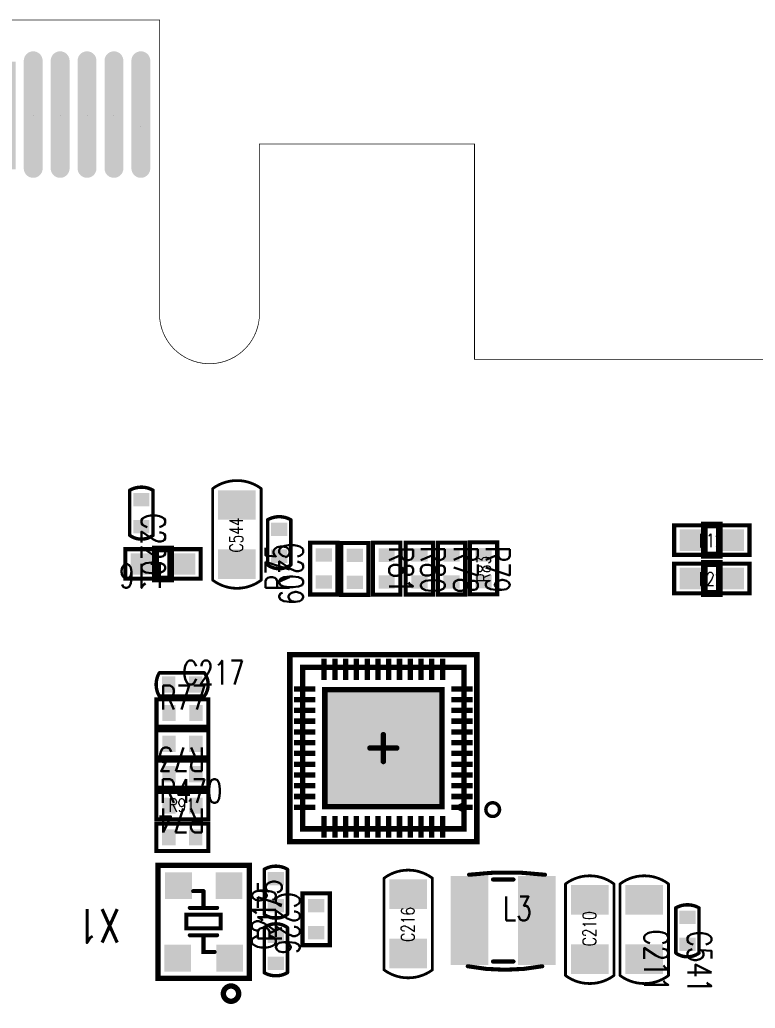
# Model space of a CAD drawing. Extents: x -19 to 193, y -25 to 111.
# Drawn here: x 141.32 to 168.65, y 74.77 to 111.5 of the extents above; entities that cross this region are included whole.
import ezdxf
from ezdxf.enums import TextEntityAlignment as Align

# ---------------------------------------------------------------- set-up
doc = ezdxf.new("R2010")
doc.units = 0
for name, color, linetype in [('2D_LINE_01', 183, 'CONTINUOUS'), ('BOARD_OUTLINE_00', 6, 'CONTINUOUS'), ('DRIL_NPLTE_THRU_01', 3, 'CONTINUOUS'), ('DRIL_NPLTE_THRU_02', 222, 'CONTINUOUS'), ('DRIL_NPLTE_THRU_03', 5, 'CONTINUOUS'), ('DRIL_NPLTE_THRU_04', 1, 'CONTINUOUS'), ('DRIL_PLTE_THRU_01', 3, 'CONTINUOUS'), ('DRIL_PLTE_THRU_02', 222, 'CONTINUOUS'), ('DRIL_PLTE_THRU_03', 5, 'CONTINUOUS'), ('DRIL_PLTE_THRU_04', 1, 'CONTINUOUS'), ('PADS_BOT', 16, 'CONTINUOUS'), ('PADS_INNER', 96, 'CONTINUOUS'), ('PADS_TOP', 96, 'CONTINUOUS'), ('PART_NAME_01', 254, 'CONTINUOUS'), ('PART_TOP_2DLINE_00', 254, 'CONTINUOUS'), ('PART_TOP_2DLINE_01', 254, 'CONTINUOUS'), ('PART_TOP_2DLINE_120', 6, 'CONTINUOUS'), ('PART_TOP_2DLINE_126', 146, 'CONTINUOUS'), ('PART_TOP_2DLINE_127', 43, 'CONTINUOUS'), ('PART_TOP_COPPER_126', 146, 'CONTINUOUS'), ('TAG_00', 6, 'CONTINUOUS'), ('TAG_01', 6, 'CONTINUOUS')]:
    doc.layers.add(name, color=color, linetype=linetype)
doc.styles.add('W0$0762', font='simplex', dxfattribs={"width": 0.75})
doc.styles.add('W0$127', font='simplex', dxfattribs={"width": 0.75})
doc.styles.add('W0$2032', font='simplex', dxfattribs={"width": 0.75})

# ---------------------------------------------------------------- blocks, each defined once
blk = doc.blocks.new('SMOOTH_0$0254')
at = {"const_width": 0.0127}
blk.add_lwpolyline([(-0.00635, 0, 1), (0.00635, 0, 1)], format="xyb", close=True, dxfattribs=at)
blk = doc.blocks.new('BOARD_1')
at = {"layer": 'BOARD_OUTLINE_00', "const_width": 0.0254}
blk.add_lwpolyline([(8.292, 28.555, 0.414214), (10.062, 26.105), (198.007, 26.105, 0.40555), (200.543, 28.975), (200.543, 130.731, 0.414214), (198, 133), (185, 133), (185, 125), (166.5, 125), (166.5, 133), (158.5, 133), (158.5, 126.516, -0.90993), (154.8, 126.516), (154.8, 137.6), (143.6, 137.6), (143.6, 130.08, -0.905156), (141.7, 130.08), (141.7, 137.6), (120.477, 137.6), (120.477, 125), (11.112, 125, 0.414214), (8.292, 123)], format="xyb", close=True, dxfattribs=at)
at = {"layer": 'BOARD_OUTLINE_00'}
for p in [(154.8, 137.6), (158.5, 133), (166.5, 133), (154.8, 126.516), (158.5, 126.516), (166.5, 125)]:
    blk.add_blockref('SMOOTH_0$0254', p, dxfattribs=at)
blk = doc.blocks.new('SMOOTH_0$7')
at = {"const_width": 0.35}
blk.add_lwpolyline([(-0.175, 0, 1), (0.175, 0, 1)], format="xyb", close=True, dxfattribs=at)
blk = doc.blocks.new('DRAWING_46')
at = {"layer": '2D_LINE_01', "const_width": 0.7}
blk.add_lwpolyline([(0, 2), (0, -2)], dxfattribs=at)
at = {"layer": '2D_LINE_01'}
for p in [(0, 2), (0, -2)]:
    blk.add_blockref('SMOOTH_0$7', p, dxfattribs=at)
blk = doc.blocks.new('DRAWING_47')
at = {"layer": '2D_LINE_01', "const_width": 0.7}
blk.add_lwpolyline([(0, 2), (0, -2)], dxfattribs=at)
at = {"layer": '2D_LINE_01'}
for p in [(0, 2), (0, -2)]:
    blk.add_blockref('SMOOTH_0$7', p, dxfattribs=at)
blk = doc.blocks.new('DRAWING_48')
at = {"layer": '2D_LINE_01', "const_width": 0.7}
blk.add_lwpolyline([(0, 2), (0, -2)], dxfattribs=at)
at = {"layer": '2D_LINE_01'}
for p in [(0, 2), (0, -2)]:
    blk.add_blockref('SMOOTH_0$7', p, dxfattribs=at)
blk = doc.blocks.new('DRAWING_49')
at = {"layer": '2D_LINE_01', "const_width": 0.7}
blk.add_lwpolyline([(0, 2), (0, -2)], dxfattribs=at)
at = {"layer": '2D_LINE_01'}
for p in [(0, 2), (0, -2)]:
    blk.add_blockref('SMOOTH_0$7', p, dxfattribs=at)
blk = doc.blocks.new('DRAWING_50')
at = {"layer": '2D_LINE_01', "const_width": 0.7}
blk.add_lwpolyline([(0, 1.6), (0, -1.6)], dxfattribs=at)
at = {"layer": '2D_LINE_01'}
for p in [(0, 1.6), (0, -1.6)]:
    blk.add_blockref('SMOOTH_0$7', p, dxfattribs=at)
blk = doc.blocks.new('DRAWING_64')
at = {"layer": '2D_LINE_01', "const_width": 0.7}
blk.add_lwpolyline([(0, 2), (0, -2)], dxfattribs=at)
at = {"layer": '2D_LINE_01'}
for p in [(0, 2), (0, -2)]:
    blk.add_blockref('SMOOTH_0$7', p, dxfattribs=at)
blk = doc.blocks.new('DRAWING_65')
at = {"layer": '2D_LINE_01', "const_width": 0.7}
blk.add_lwpolyline([(0, 2), (0, -2)], dxfattribs=at)
at = {"layer": '2D_LINE_01'}
for p in [(0, 2), (0, -2)]:
    blk.add_blockref('SMOOTH_0$7', p, dxfattribs=at)
blk = doc.blocks.new('DRAWING_66')
at = {"layer": '2D_LINE_01', "const_width": 0.7}
blk.add_lwpolyline([(0, 2), (0, -2)], dxfattribs=at)
at = {"layer": '2D_LINE_01'}
for p in [(0, 2), (0, -2)]:
    blk.add_blockref('SMOOTH_0$7', p, dxfattribs=at)
blk = doc.blocks.new('DRAWING_67')
at = {"layer": '2D_LINE_01', "const_width": 0.7}
blk.add_lwpolyline([(0, 2), (0, -2)], dxfattribs=at)
at = {"layer": '2D_LINE_01'}
for p in [(0, 2), (0, -2)]:
    blk.add_blockref('SMOOTH_0$7', p, dxfattribs=at)
blk = doc.blocks.new('DRAWING_68')
at = {"layer": '2D_LINE_01', "const_width": 0.7}
blk.add_lwpolyline([(0, 2), (0, -2)], dxfattribs=at)
at = {"layer": '2D_LINE_01'}
for p in [(0, 2), (0, -2)]:
    blk.add_blockref('SMOOTH_0$7', p, dxfattribs=at)
blk = doc.blocks.new('DRIL_HOLE_0')
blk.add_lwpolyline([(0, 0, 1), (0, 0, 1)], format="xyb", close=True)
blk = doc.blocks.new('PAD_0')
blk.add_lwpolyline([(0, 0, 1), (0, 0, 1)], format="xyb", close=True)
blk = doc.blocks.new('PAD_1')
at = {"const_width": 0.7}
blk.add_lwpolyline([(-2, 0), (2, 0)], dxfattribs=at)
blk = doc.blocks.new('STK_TOP_47')
at = {"layer": 'DRIL_NPLTE_THRU_01'}
blk.add_blockref('DRIL_HOLE_0', (0, 0), dxfattribs=at)
at = {"layer": 'DRIL_NPLTE_THRU_02'}
blk.add_blockref('DRIL_HOLE_0', (0, 0), dxfattribs=at)
at = {"layer": 'DRIL_NPLTE_THRU_03'}
blk.add_blockref('DRIL_HOLE_0', (0, 0), dxfattribs=at)
at = {"layer": 'DRIL_NPLTE_THRU_04'}
blk.add_blockref('DRIL_HOLE_0', (0, 0), dxfattribs=at)
at = {"layer": 'PADS_BOT'}
blk.add_blockref('PAD_0', (0, 0), dxfattribs=at)
at = {"layer": 'PADS_INNER'}
blk.add_blockref('PAD_0', (0, 0), dxfattribs=at)
at = {"layer": 'PADS_TOP', "rotation": 90}
blk.add_blockref('PAD_1', (0, 0), dxfattribs=at)
blk = doc.blocks.new('PAD_2')
at = {"const_width": 0.7}
blk.add_lwpolyline([(-1.6, 0), (1.6, 0)], dxfattribs=at)
blk = doc.blocks.new('STK_TOP_48')
at = {"layer": 'DRIL_NPLTE_THRU_01'}
blk.add_blockref('DRIL_HOLE_0', (0, 0), dxfattribs=at)
at = {"layer": 'DRIL_NPLTE_THRU_02'}
blk.add_blockref('DRIL_HOLE_0', (0, 0), dxfattribs=at)
at = {"layer": 'DRIL_NPLTE_THRU_03'}
blk.add_blockref('DRIL_HOLE_0', (0, 0), dxfattribs=at)
at = {"layer": 'DRIL_NPLTE_THRU_04'}
blk.add_blockref('DRIL_HOLE_0', (0, 0), dxfattribs=at)
at = {"layer": 'PADS_BOT'}
blk.add_blockref('PAD_0', (0, 0), dxfattribs=at)
at = {"layer": 'PADS_INNER'}
blk.add_blockref('PAD_0', (0, 0), dxfattribs=at)
at = {"layer": 'PADS_TOP', "rotation": 90}
blk.add_blockref('PAD_2', (0, 0), dxfattribs=at)
blk = doc.blocks.new('PAD_3')
blk.add_lwpolyline([(0, 0), (0, 0)])
blk = doc.blocks.new('STK_TOP_49')
at = {"layer": 'DRIL_NPLTE_THRU_01'}
blk.add_blockref('DRIL_HOLE_0', (0, 0), dxfattribs=at)
at = {"layer": 'DRIL_NPLTE_THRU_02'}
blk.add_blockref('DRIL_HOLE_0', (0, 0), dxfattribs=at)
at = {"layer": 'DRIL_NPLTE_THRU_03'}
blk.add_blockref('DRIL_HOLE_0', (0, 0), dxfattribs=at)
at = {"layer": 'DRIL_NPLTE_THRU_04'}
blk.add_blockref('DRIL_HOLE_0', (0, 0), dxfattribs=at)
at = {"layer": 'PADS_BOT', "rotation": 90}
blk.add_blockref('PAD_2', (0, 0), dxfattribs=at)
at = {"layer": 'PADS_INNER'}
blk.add_blockref('PAD_0', (0, 0), dxfattribs=at)
at = {"layer": 'PADS_TOP'}
blk.add_blockref('PAD_3', (0, 0), dxfattribs=at)
blk = doc.blocks.new('STK_TOP_50')
at = {"layer": 'DRIL_NPLTE_THRU_01'}
blk.add_blockref('DRIL_HOLE_0', (0, 0), dxfattribs=at)
at = {"layer": 'DRIL_NPLTE_THRU_02'}
blk.add_blockref('DRIL_HOLE_0', (0, 0), dxfattribs=at)
at = {"layer": 'DRIL_NPLTE_THRU_03'}
blk.add_blockref('DRIL_HOLE_0', (0, 0), dxfattribs=at)
at = {"layer": 'DRIL_NPLTE_THRU_04'}
blk.add_blockref('DRIL_HOLE_0', (0, 0), dxfattribs=at)
at = {"layer": 'PADS_BOT', "rotation": 90}
blk.add_blockref('PAD_1', (0, 0), dxfattribs=at)
at = {"layer": 'PADS_INNER'}
blk.add_blockref('PAD_0', (0, 0), dxfattribs=at)
at = {"layer": 'PADS_TOP'}
blk.add_blockref('PAD_3', (0, 0), dxfattribs=at)
blk = doc.blocks.new('SYM_TOP_32')
for name, p in [('STK_TOP_49', (0, 0.40005)), ('STK_TOP_47', (0, 0)), ('STK_TOP_50', (0.999998, 0)), ('STK_TOP_47', (1, 0)), ('STK_TOP_50', (1.999996, 0)), ('STK_TOP_47', (2, 0)), ('STK_TOP_50', (2.999994, 0)), ('STK_TOP_47', (3, 0)), ('STK_TOP_50', (3.999992, 0)), ('STK_TOP_47', (4, 0)), ('STK_TOP_50', (4.99999, 0)), ('STK_TOP_47', (5, 0)), ('STK_TOP_50', (5.999988, 0)), ('STK_TOP_47', (6, 0)), ('STK_TOP_50', (6.999986, 0)), ('STK_TOP_47', (7, 0)), ('STK_TOP_50', (7.999984, 0)), ('STK_TOP_47', (8, 0)), ('STK_TOP_50', (8.999982, 0)), ('STK_TOP_47', (9, 0)), ('STK_TOP_50', (9.99998, 0)), ('STK_TOP_47', (10, 0)), ('STK_TOP_50', (12.949936, 0)), ('STK_TOP_47', (12.95, 0)), ('STK_TOP_50', (13.949934, 0)), ('STK_TOP_47', (13.95, 0)), ('STK_TOP_50', (14.949932, 0)), ('STK_TOP_47', (14.95, 0)), ('STK_TOP_50', (15.94993, 0)), ('STK_TOP_47', (15.95, 0)), ('STK_TOP_50', (16.949928, 0)), ('STK_TOP_47', (16.95, 0)), ('STK_TOP_50', (17.949926, 0)), ('STK_TOP_48', (17.94993, 0.40005)), ('STK_TOP_50', (18.949924, 0)), ('STK_TOP_47', (18.95, 0)), ('STK_TOP_50', (19.940524, 0)), ('STK_TOP_47', (19.9406, 0)), ('STK_TOP_50', (20.931124, 0)), ('STK_TOP_47', (20.9312, 0)), ('STK_TOP_50', (21.921724, 0)), ('STK_TOP_47', (21.9218, 0)), ('STK_TOP_50', (22.912324, 0)), ('STK_TOP_47', (22.9124, 0)), ('STK_TOP_50', (23.902924, 0)), ('STK_TOP_47', (23.903, 0)), ('STK_TOP_50', (24.893524, 0)), ('STK_TOP_47', (24.8936, 0)), ('STK_TOP_50', (25.884124, 0)), ('STK_TOP_47', (25.8842, 0)), ('STK_TOP_50', (26.874724, 0)), ('STK_TOP_47', (26.8748, 0)), ('STK_TOP_50', (27.865324, 0)), ('STK_TOP_47', (27.8654, 0)), ('STK_TOP_50', (28.855924, 0)), ('STK_TOP_47', (28.856, 0)), ('STK_TOP_50', (29.846524, 0)), ('STK_TOP_47', (29.8466, 0)), ('STK_TOP_50', (30.837124, 0)), ('STK_TOP_47', (30.8372, 0)), ('STK_TOP_50', (31.827724, 0)), ('STK_TOP_47', (31.8278, 0)), ('STK_TOP_50', (32.818324, 0)), ('STK_TOP_47', (32.8184, 0))]:
    blk.add_blockref(name, p)
blk = doc.blocks.new('PART_TOP_0')
blk.add_blockref('SYM_TOP_32', (0, 0))
at = {"layer": 'PART_NAME_01', "style": 'W0$2032', "width": 0.75}
blk.add_text('J5', height=1.2446, dxfattribs=at).set_placement((6.487576, 11.493006), align=Align.MIDDLE_CENTER)
blk = doc.blocks.new('SMOOTH_0$127')
at = {"const_width": 0.0635}
blk.add_lwpolyline([(-0.03175, 0, 1), (0.03175, 0, 1)], format="xyb", close=True, dxfattribs=at)
blk = doc.blocks.new('PART_BODY_TOP_102')
at = {"layer": 'PART_TOP_2DLINE_01', "const_width": 0.127}
blk.add_lwpolyline([(-0.852, 0.432), (0.825, 0.432, -0.325402), (0.825, -0.432), (-0.852, -0.432, -0.265612)], format="xyb", close=True, dxfattribs=at)
at = {"layer": 'PART_TOP_2DLINE_01'}
for p in [(-0.852, 0.432), (0.825, 0.432), (-0.852, -0.432), (0.825, -0.432)]:
    blk.add_blockref('SMOOTH_0$127', p, dxfattribs=at)
blk = doc.blocks.new('PAD_13')
at = {"const_width": 0.5}
blk.add_lwpolyline([(-0.3, 0), (0.3, 0)], dxfattribs=at)
blk = doc.blocks.new('STK_TOP_5')
at = {"layer": 'DRIL_NPLTE_THRU_01'}
blk.add_blockref('DRIL_HOLE_0', (0, 0), dxfattribs=at)
at = {"layer": 'DRIL_NPLTE_THRU_02'}
blk.add_blockref('DRIL_HOLE_0', (0, 0), dxfattribs=at)
at = {"layer": 'DRIL_NPLTE_THRU_03'}
blk.add_blockref('DRIL_HOLE_0', (0, 0), dxfattribs=at)
at = {"layer": 'DRIL_NPLTE_THRU_04'}
blk.add_blockref('DRIL_HOLE_0', (0, 0), dxfattribs=at)
at = {"layer": 'PADS_BOT'}
blk.add_blockref('PAD_0', (0, 0), dxfattribs=at)
at = {"layer": 'PADS_INNER'}
blk.add_blockref('PAD_0', (0, 0), dxfattribs=at)
at = {"layer": 'PADS_TOP', "rotation": 90}
blk.add_blockref('PAD_13', (0, 0), dxfattribs=at)
blk = doc.blocks.new('SYM_TOP_5')
for name, p in [('PART_BODY_TOP_102', (0, 0)), ('STK_TOP_5', (-0.5, 0)), ('STK_TOP_5', (0.5, 0))]:
    blk.add_blockref(name, p)
blk = doc.blocks.new('PART_TOP_41')
blk.add_blockref('SYM_TOP_5', (0, 0))
at = {"layer": 'PART_NAME_01', "style": 'W0$127', "width": 0.75}
blk.add_text('C541', height=0.889, dxfattribs=at).set_placement((0, 0))
blk = doc.blocks.new('SMOOTH_0$1016')
at = {"const_width": 0.0508}
blk.add_lwpolyline([(-0.0254, 0, 1), (0.0254, 0, 1)], format="xyb", close=True, dxfattribs=at)
blk = doc.blocks.new('PART_BODY_TOP_104')
at = {"layer": 'PART_TOP_2DLINE_00', "const_width": 0.1016}
blk.add_lwpolyline([(-1.69367, 0.9), (1.71198, 0.9, -0.33071838), (1.71198, -0.9), (-1.69367, -0.9, -0.33459532)], format="xyb", close=True, dxfattribs=at)
at = {"layer": 'PART_TOP_2DLINE_00'}
for p in [(-1.69367, 0.9), (1.71198, 0.9), (-1.69367, -0.9), (1.71198, -0.9)]:
    blk.add_blockref('SMOOTH_0$1016', p, dxfattribs=at)
blk = doc.blocks.new('PAD_12')
at = {"const_width": 1.1}
blk.add_lwpolyline([(-0.7, 0), (0.7, 0)], dxfattribs=at)
blk = doc.blocks.new('STK_TOP_7')
at = {"layer": 'DRIL_PLTE_THRU_01'}
blk.add_blockref('DRIL_HOLE_0', (0, 0), dxfattribs=at)
at = {"layer": 'DRIL_PLTE_THRU_02'}
blk.add_blockref('DRIL_HOLE_0', (0, 0), dxfattribs=at)
at = {"layer": 'DRIL_PLTE_THRU_03'}
blk.add_blockref('DRIL_HOLE_0', (0, 0), dxfattribs=at)
at = {"layer": 'DRIL_PLTE_THRU_04'}
blk.add_blockref('DRIL_HOLE_0', (0, 0), dxfattribs=at)
at = {"layer": 'PADS_BOT'}
blk.add_blockref('PAD_0', (0, 0), dxfattribs=at)
at = {"layer": 'PADS_INNER'}
blk.add_blockref('PAD_0', (0, 0), dxfattribs=at)
at = {"layer": 'PADS_TOP', "rotation": 90}
blk.add_blockref('PAD_12', (0, 0), dxfattribs=at)
blk = doc.blocks.new('SYM_TOP_7')
for name, p in [('STK_TOP_7', (-1.1, 0)), ('STK_TOP_7', (1.1, 0)), ('PART_BODY_TOP_104', (0, 0))]:
    blk.add_blockref(name, p)
blk = doc.blocks.new('PART_TOP_225')
blk.add_blockref('SYM_TOP_7', (0, 0))
at = {"layer": 'PART_NAME_01', "style": 'W0$127', "width": 0.75}
blk.add_text('C211', height=0.889, dxfattribs=at).set_placement((0, 0))
blk = doc.blocks.new('PART_TOP_234')
blk.add_blockref('SYM_TOP_7', (0, 0))
at = {"layer": 'PART_NAME_01', "style": 'W0$0762', "width": 0.75}
blk.add_text('C210', height=0.4978, rotation=-180, dxfattribs=at).set_placement((-0.026, -0.013), align=Align.MIDDLE_CENTER)
blk = doc.blocks.new('SMOOTH_0$1524')
at = {"const_width": 0.0762}
blk.add_lwpolyline([(-0.0381, 0, 1), (0.0381, 0, 1)], format="xyb", close=True, dxfattribs=at)
blk = doc.blocks.new('PART_BODY_TOP_118')
at = {"layer": 'PART_TOP_2DLINE_01', "const_width": 0.1524}
blk.add_lwpolyline([(-0.9652, 0.508), (0.9652, 0.508), (0.9652, -0.508), (-0.9652, -0.508)], close=True, dxfattribs=at)
at = {"layer": 'PART_TOP_2DLINE_01'}
for p in [(-0.9652, 0.508), (0.9652, 0.508), (-0.9652, -0.508), (0.9652, -0.508)]:
    blk.add_blockref('SMOOTH_0$1524', p, dxfattribs=at)
blk = doc.blocks.new('SYM_TOP_21')
for name, p in [('PART_BODY_TOP_118', (0, 0)), ('STK_TOP_5', (-0.5, 0)), ('STK_TOP_5', (0.5, 0))]:
    blk.add_blockref(name, p)
blk = doc.blocks.new('PART_TOP_249')
blk.add_blockref('SYM_TOP_21', (0, 0))
at = {"layer": 'PART_NAME_01', "style": 'W0$0762', "width": 0.75}
blk.add_text('R83', height=0.49784, dxfattribs=at).set_placement((-0.0254, -0.0127), align=Align.MIDDLE_CENTER)
blk = doc.blocks.new('PART_BODY_TOP_119')
at = {"layer": 'PART_TOP_2DLINE_01', "const_width": 0.1524}
for points in [[(-1.26877, 1.7, -0.06379083), (1.55065, 1.7)], [(-1.31723, -1.7, 0.09452783), (1.44836, -1.7)]]:
    blk.add_lwpolyline(points, format="xyb", dxfattribs=at)
for points in [[(-0.381, 1.524), (0.381, 1.524)], [(-0.381, -1.524), (0.381, -1.524)]]:
    blk.add_lwpolyline(points, dxfattribs=at)
at = {"layer": 'PART_TOP_2DLINE_01'}
for p in [(-1.26877, 1.7), (-0.381, 1.524), (0.381, 1.524), (1.55065, 1.7), (-0.381, -1.524), (0.381, -1.524), (-1.31723, -1.7), (1.44836, -1.7)]:
    blk.add_blockref('SMOOTH_0$1524', p, dxfattribs=at)
blk = doc.blocks.new('PAD_41')
at = {"const_width": 1.4}
blk.add_lwpolyline([(-1.65, 0), (1.65, 0)], dxfattribs=at)
blk = doc.blocks.new('STK_TOP_33')
at = {"layer": 'DRIL_NPLTE_THRU_01'}
blk.add_blockref('DRIL_HOLE_0', (0, 0), dxfattribs=at)
at = {"layer": 'DRIL_NPLTE_THRU_02'}
blk.add_blockref('DRIL_HOLE_0', (0, 0), dxfattribs=at)
at = {"layer": 'DRIL_NPLTE_THRU_03'}
blk.add_blockref('DRIL_HOLE_0', (0, 0), dxfattribs=at)
at = {"layer": 'DRIL_NPLTE_THRU_04'}
blk.add_blockref('DRIL_HOLE_0', (0, 0), dxfattribs=at)
at = {"layer": 'PADS_BOT'}
blk.add_blockref('PAD_0', (0, 0), dxfattribs=at)
at = {"layer": 'PADS_INNER'}
blk.add_blockref('PAD_0', (0, 0), dxfattribs=at)
at = {"layer": 'PADS_TOP', "rotation": 90}
blk.add_blockref('PAD_41', (0, 0), dxfattribs=at)
blk = doc.blocks.new('SYM_TOP_22')
for name, p in [('STK_TOP_33', (-1.25, 0)), ('STK_TOP_33', (1.25, 0)), ('PART_BODY_TOP_119', (0, 0))]:
    blk.add_blockref(name, p)
blk = doc.blocks.new('PART_TOP_250')
blk.add_blockref('SYM_TOP_22', (0, 0))
at = {"layer": 'PART_NAME_01', "style": 'W0$127', "width": 0.75}
blk.add_text('L3', height=0.889, dxfattribs=at).set_placement((0, 0))
blk = doc.blocks.new('PART_TOP_257')
blk.add_blockref('SYM_TOP_21', (0, 0))
at = {"layer": 'PART_NAME_01', "style": 'W0$127', "width": 0.75}
blk.add_text('R79', height=0.889, dxfattribs=at).set_placement((-0.833, 1.275))
blk = doc.blocks.new('PART_TOP_264')
blk.add_blockref('SYM_TOP_21', (0, 0))
at = {"layer": 'PART_NAME_01', "style": 'W0$127', "width": 0.75}
blk.add_text('R78', height=0.889, dxfattribs=at).set_placement((-0.833, 1.275))
blk = doc.blocks.new('PART_TOP_266')
blk.add_blockref('SYM_TOP_7', (0, 0))
at = {"layer": 'PART_NAME_01', "style": 'W0$0762', "width": 0.75}
blk.add_text('C216', height=0.4978, rotation=-180, dxfattribs=at).set_placement((0.025, -0.013), align=Align.MIDDLE_CENTER)
blk = doc.blocks.new('PART_TOP_269')
blk.add_blockref('SYM_TOP_21', (0, 0))
at = {"layer": 'PART_NAME_01', "style": 'W0$127', "width": 0.75}
blk.add_text('R80', height=0.889, dxfattribs=at).set_placement((-0.833, 1.275))
blk = doc.blocks.new('PART_TOP_275')
blk.add_blockref('SYM_TOP_21', (0, 0))
at = {"layer": 'PART_NAME_01', "style": 'W0$127', "width": 0.75}
blk.add_text('R81', height=0.889, dxfattribs=at).set_placement((-0.833, 1.275))
blk = doc.blocks.new('PART_TOP_282')
blk.add_blockref('SYM_TOP_21', (0, 0))
at = {"layer": 'PART_NAME_01', "style": 'W0$127', "width": 0.75}
blk.add_text('R75', height=0.889, dxfattribs=at).set_placement((-0.833, 1.275))
blk = doc.blocks.new('SMOOTH_0$2')
at = {"const_width": 0.1}
blk.add_lwpolyline([(-0.05, 0, 1), (0.05, 0, 1)], format="xyb", close=True, dxfattribs=at)
blk = doc.blocks.new('PART_BODY_TOP_142')
at = {"layer": 'PART_TOP_2DLINE_01', "const_width": 0.127}
blk.add_lwpolyline([(-2.54, -4.064, 1), (-2.032, -4.064, 1)], format="xyb", close=True, dxfattribs=at)
at = {"layer": 'PART_TOP_2DLINE_120', "const_width": 0.2}
blk.add_lwpolyline([(-3.475, 3.475), (3.475, 3.475), (3.475, -3.475), (-3.475, -3.475)], close=True, dxfattribs=at)
for points in [[(-0.5, 0), (0, 0), (0, 0.5)], [(0, -0.5), (0, 0), (0.5, 0)]]:
    blk.add_lwpolyline(points, dxfattribs=at)
at = {"layer": 'PART_TOP_2DLINE_126', "const_width": 0.2}
blk.add_lwpolyline([(-2.175, -2.175), (2.175, -2.175), (2.175, 2.175), (-2.175, 2.175)], close=True, dxfattribs=at)
at = {"layer": 'PART_TOP_2DLINE_127', "const_width": 0.2}
blk.add_lwpolyline([(-3, -3), (-2.3, -3), (-2.2, -2.8), (-2.1, -3), (3, -3), (3, 3), (-3, 3)], close=True, dxfattribs=at)
at = {"layer": 'TAG_00'}
blk.add_lwpolyline([(0, 0), (0, 0)], dxfattribs=at)
at = {"layer": 'TAG_01'}
blk.add_lwpolyline([(0, 0), (0, 0)], dxfattribs=at)
at = {"layer": 'PART_TOP_2DLINE_120'}
for p in [(-3.475, 3.475), (3.475, 3.475), (0, 0.5), (-0.5, 0), (0, 0), (0, 0), (0.5, 0), (0, -0.5), (-3.475, -3.475), (3.475, -3.475)]:
    blk.add_blockref('SMOOTH_0$2', p, dxfattribs=at)
at = {"layer": 'PART_TOP_2DLINE_126'}
for p in [(-2.175, 2.175), (2.175, 2.175), (-2.175, -2.175), (2.175, -2.175)]:
    blk.add_blockref('SMOOTH_0$2', p, dxfattribs=at)
at = {"layer": 'PART_TOP_2DLINE_127'}
for p in [(-3, 3), (3, 3), (-3, -3), (-2.3, -3), (-2.2, -2.8), (-2.1, -3), (3, -3)]:
    blk.add_blockref('SMOOTH_0$2', p, dxfattribs=at)
blk = doc.blocks.new('PAD_56')
at = {"const_width": 0.2}
blk.add_lwpolyline([(-0.4, 0), (0.4, 0)], dxfattribs=at)
blk = doc.blocks.new('STK_TOP_81')
at = {"layer": 'DRIL_NPLTE_THRU_01'}
blk.add_blockref('DRIL_HOLE_0', (0, 0), dxfattribs=at)
at = {"layer": 'DRIL_NPLTE_THRU_02'}
blk.add_blockref('DRIL_HOLE_0', (0, 0), dxfattribs=at)
at = {"layer": 'DRIL_NPLTE_THRU_03'}
blk.add_blockref('DRIL_HOLE_0', (0, 0), dxfattribs=at)
at = {"layer": 'DRIL_NPLTE_THRU_04'}
blk.add_blockref('DRIL_HOLE_0', (0, 0), dxfattribs=at)
at = {"layer": 'PADS_BOT'}
blk.add_blockref('PAD_0', (0, 0), dxfattribs=at)
at = {"layer": 'PADS_INNER'}
blk.add_blockref('PAD_0', (0, 0), dxfattribs=at)
at = {"layer": 'PADS_TOP', "rotation": 90}
blk.add_blockref('PAD_56', (0, 0), dxfattribs=at)
blk = doc.blocks.new('STK_TOP_82')
at = {"layer": 'DRIL_NPLTE_THRU_01'}
blk.add_blockref('DRIL_HOLE_0', (0, 0), dxfattribs=at)
at = {"layer": 'DRIL_NPLTE_THRU_02'}
blk.add_blockref('DRIL_HOLE_0', (0, 0), dxfattribs=at)
at = {"layer": 'DRIL_NPLTE_THRU_03'}
blk.add_blockref('DRIL_HOLE_0', (0, 0), dxfattribs=at)
at = {"layer": 'DRIL_NPLTE_THRU_04'}
blk.add_blockref('DRIL_HOLE_0', (0, 0), dxfattribs=at)
at = {"layer": 'PADS_BOT'}
blk.add_blockref('PAD_0', (0, 0), dxfattribs=at)
at = {"layer": 'PADS_INNER'}
blk.add_blockref('PAD_0', (0, 0), dxfattribs=at)
at = {"layer": 'PADS_TOP'}
blk.add_blockref('PAD_56', (0, 0), dxfattribs=at)
blk = doc.blocks.new('PAD_57')
at = {"const_width": 4.4}
blk.add_lwpolyline([(-2.2, 0), (2.2, 0)], dxfattribs=at)
blk = doc.blocks.new('STK_TOP_83')
at = {"layer": 'DRIL_NPLTE_THRU_01'}
blk.add_blockref('DRIL_HOLE_0', (0, 0), dxfattribs=at)
at = {"layer": 'DRIL_NPLTE_THRU_02'}
blk.add_blockref('DRIL_HOLE_0', (0, 0), dxfattribs=at)
at = {"layer": 'DRIL_NPLTE_THRU_03'}
blk.add_blockref('DRIL_HOLE_0', (0, 0), dxfattribs=at)
at = {"layer": 'DRIL_NPLTE_THRU_04'}
blk.add_blockref('DRIL_HOLE_0', (0, 0), dxfattribs=at)
at = {"layer": 'PADS_BOT'}
blk.add_blockref('PAD_0', (0, 0), dxfattribs=at)
at = {"layer": 'PADS_INNER'}
blk.add_blockref('PAD_0', (0, 0), dxfattribs=at)
at = {"layer": 'PADS_TOP'}
blk.add_blockref('PAD_57', (0, 0), dxfattribs=at)
blk = doc.blocks.new('SYM_TOP_45')
for name, p in [('PART_BODY_TOP_142', (0, 0)), ('STK_TOP_81', (-2.2, 2.925)), ('STK_TOP_81', (-1.8, 2.925)), ('STK_TOP_81', (-1.4, 2.925)), ('STK_TOP_81', (-1, 2.925)), ('STK_TOP_81', (-0.6, 2.925)), ('STK_TOP_81', (-0.2, 2.925)), ('STK_TOP_81', (0.2, 2.925)), ('STK_TOP_81', (0.6, 2.925)), ('STK_TOP_81', (1, 2.925)), ('STK_TOP_81', (1.4, 2.925)), ('STK_TOP_81', (1.8, 2.925)), ('STK_TOP_81', (2.2, 2.925)), ('STK_TOP_82', (-2.925, 2.2)), ('STK_TOP_82', (2.925, 2.2)), ('STK_TOP_83', (0, 0)), ('STK_TOP_82', (-2.925, 1.8)), ('STK_TOP_82', (2.925, 1.8)), ('STK_TOP_82', (-2.925, 1.4)), ('STK_TOP_82', (2.925, 1.4)), ('STK_TOP_82', (-2.925, 1)), ('STK_TOP_82', (2.925, 1)), ('STK_TOP_82', (-2.925, 0.6)), ('STK_TOP_82', (2.925, 0.6)), ('STK_TOP_82', (-2.925, 0.2)), ('STK_TOP_82', (2.925, 0.2)), ('STK_TOP_82', (-2.925, -0.2)), ('STK_TOP_82', (2.925, -0.2)), ('STK_TOP_82', (-2.925, -0.6)), ('STK_TOP_82', (2.925, -0.6)), ('STK_TOP_82', (-2.925, -1)), ('STK_TOP_82', (2.925, -1)), ('STK_TOP_82', (-2.925, -1.4)), ('STK_TOP_82', (2.925, -1.4)), ('STK_TOP_82', (-2.925, -1.8)), ('STK_TOP_82', (2.925, -1.8)), ('STK_TOP_82', (-2.925, -2.2)), ('STK_TOP_82', (2.925, -2.2)), ('STK_TOP_81', (-2.2, -2.925)), ('STK_TOP_81', (-1.8, -2.925)), ('STK_TOP_81', (-1.4, -2.925)), ('STK_TOP_81', (-1, -2.925)), ('STK_TOP_81', (-0.6, -2.925)), ('STK_TOP_81', (-0.2, -2.925)), ('STK_TOP_81', (0.2, -2.925)), ('STK_TOP_81', (0.6, -2.925)), ('STK_TOP_81', (1, -2.925)), ('STK_TOP_81', (1.4, -2.925)), ('STK_TOP_81', (1.8, -2.925)), ('STK_TOP_81', (2.2, -2.925))]:
    blk.add_blockref(name, p)
blk = doc.blocks.new('PART_TOP_283')
blk.add_blockref('SYM_TOP_45', (0, 0))
blk = doc.blocks.new('PART_BODY_TOP_101')
at = {"layer": 'PART_TOP_2DLINE_01', "const_width": 0.1524}
blk.add_lwpolyline([(-0.9652, 0.508), (0.9652, 0.508), (0.9652, -0.508), (-0.9652, -0.508)], close=True, dxfattribs=at)
at = {"layer": 'PART_TOP_2DLINE_01'}
for p in [(-0.9652, 0.508), (0.9652, 0.508), (-0.9652, -0.508), (0.9652, -0.508)]:
    blk.add_blockref('SMOOTH_0$1524', p, dxfattribs=at)
blk = doc.blocks.new('SYM_TOP_4')
for name, p in [('PART_BODY_TOP_101', (0, 0)), ('STK_TOP_5', (-0.5, 0)), ('STK_TOP_5', (0.5, 0))]:
    blk.add_blockref(name, p)
blk = doc.blocks.new('PART_TOP_284')
blk.add_blockref('SYM_TOP_4', (0, 0))
at = {"layer": 'PART_NAME_01', "style": 'W0$127', "width": 0.75}
blk.add_text('R175', height=0.889, dxfattribs=at).set_placement((-0.833, 1.275))
blk = doc.blocks.new('PART_TOP_286')
blk.add_blockref('SYM_TOP_5', (0, 0))
at = {"layer": 'PART_NAME_01', "style": 'W0$127', "width": 0.75}
blk.add_text('C209', height=0.889, dxfattribs=at).set_placement((0, 0))
blk = doc.blocks.new('PART_TOP_288')
blk.add_blockref('SYM_TOP_5', (0, 0))
at = {"layer": 'PART_NAME_01', "style": 'W0$127', "width": 0.75}
blk.add_text('C226', height=0.889, dxfattribs=at).set_placement((0, 0))
blk = doc.blocks.new('PART_TOP_289')
blk.add_blockref('SYM_TOP_5', (0, 0))
at = {"layer": 'PART_NAME_01', "style": 'W0$127', "width": 0.75}
blk.add_text('C219', height=0.889, dxfattribs=at).set_placement((0, 0))
blk = doc.blocks.new('PART_TOP_299')
blk.add_blockref('SYM_TOP_7', (0, 0))
at = {"layer": 'PART_NAME_01', "style": 'W0$0762', "width": 0.75}
blk.add_text('C544', height=0.4978, dxfattribs=at).set_placement((-0.013, 0.025), align=Align.MIDDLE_CENTER)
blk = doc.blocks.new('SMOOTH_0$1999993333')
at = {"const_width": 0.1}
blk.add_lwpolyline([(-0.05, 0, 1), (0.05, 0, 1)], format="xyb", close=True, dxfattribs=at)
blk = doc.blocks.new('PART_BODY_TOP_117')
at = {"layer": 'PART_TOP_2DLINE_00'}
for points, const_width in [([(-2.1, 1.7), (2.1, 1.7), (2.1, -1.7), (-2.1, -1.7)], 0.2), ([(-0.242, 0.643), (0.266, 0.643), (0.266, -0.627), (-0.242, -0.627)], 0.152)]:
    blk.add_lwpolyline(points, close=True, dxfattribs=dict(at, const_width=const_width))
at = {"layer": 'PART_TOP_2DLINE_00', "const_width": 0.152}
for points in [[(-0.496, 0.516), (-0.496, -0.5)], [(0.52, 0.516), (0.52, -0.5)], [(1.143, 0.39), (1.143, 0.016), (1.135, 0.008), (0.52, 0.008)], [(-0.496, 0.008), (-1.118, 0.008), (-1.118, -0.406)]]:
    blk.add_lwpolyline(points, dxfattribs=at)
at = {"layer": 'PART_TOP_2DLINE_01', "const_width": 0.2}
blk.add_lwpolyline([(-2.951, -1.016, 1), (-2.383, -1.016, 1)], format="xyb", close=True, dxfattribs=at)
at = {"layer": 'PART_TOP_2DLINE_00'}
for name, p in [('SMOOTH_0$1999993333', (-2.1, 1.7)), ('SMOOTH_0$1999993333', (2.1, 1.7)), ('SMOOTH_0$1524', (-0.496, 0.516)), ('SMOOTH_0$1524', (-0.242, 0.643)), ('SMOOTH_0$1524', (0.266, 0.643)), ('SMOOTH_0$1524', (0.52, 0.516)), ('SMOOTH_0$1524', (1.143, 0.39)), ('SMOOTH_0$1524', (-1.118, 0.008)), ('SMOOTH_0$1524', (-0.496, 0.008)), ('SMOOTH_0$1524', (0.52, 0.008)), ('SMOOTH_0$1524', (1.135, 0.008)), ('SMOOTH_0$1524', (1.143, 0.016)), ('SMOOTH_0$1524', (-1.118, -0.406)), ('SMOOTH_0$1524', (-0.496, -0.5)), ('SMOOTH_0$1524', (-0.242, -0.627)), ('SMOOTH_0$1524', (0.266, -0.627)), ('SMOOTH_0$1524', (0.52, -0.5)), ('SMOOTH_0$1999993333', (-2.1, -1.7)), ('SMOOTH_0$1999993333', (2.1, -1.7))]:
    blk.add_blockref(name, p, dxfattribs=at)
blk = doc.blocks.new('PAD_62')
at = {"const_width": 1}
blk.add_lwpolyline([(-0.5, 0), (0.5, 0)], dxfattribs=at)
blk = doc.blocks.new('STK_TOP_32')
at = {"layer": 'DRIL_PLTE_THRU_01'}
blk.add_blockref('DRIL_HOLE_0', (0, 0), dxfattribs=at)
at = {"layer": 'DRIL_PLTE_THRU_02'}
blk.add_blockref('DRIL_HOLE_0', (0, 0), dxfattribs=at)
at = {"layer": 'DRIL_PLTE_THRU_03'}
blk.add_blockref('DRIL_HOLE_0', (0, 0), dxfattribs=at)
at = {"layer": 'DRIL_PLTE_THRU_04'}
blk.add_blockref('DRIL_HOLE_0', (0, 0), dxfattribs=at)
at = {"layer": 'PADS_BOT'}
blk.add_blockref('PAD_0', (0, 0), dxfattribs=at)
at = {"layer": 'PADS_INNER'}
blk.add_blockref('PAD_0', (0, 0), dxfattribs=at)
at = {"layer": 'PADS_TOP'}
blk.add_blockref('PAD_62', (0, 0), dxfattribs=at)
blk = doc.blocks.new('SYM_TOP_20')
for name, p in [('PART_BODY_TOP_117', (0, 0)), ('STK_TOP_32', (-1.3462, 0.9652)), ('STK_TOP_32', (1.3462, 0.9398)), ('STK_TOP_32', (-1.3462, -0.9652)), ('STK_TOP_32', (1.3462, -0.9398))]:
    blk.add_blockref(name, p)
blk = doc.blocks.new('PART_TOP_300')
blk.add_blockref('SYM_TOP_20', (0, 0))
at = {"layer": 'PART_NAME_01', "style": 'W0$2032', "width": 0.75}
blk.add_text('X1', height=1.2446, rotation=90, dxfattribs=at).set_placement((0.473, 3.093))
blk = doc.blocks.new('PART_TOP_301')
blk.add_blockref('SYM_TOP_4', (0, 0))
at = {"layer": 'PART_NAME_01', "style": 'W0$127', "width": 0.75}
blk.add_text('R73', height=0.889, dxfattribs=at).set_placement((-0.833, 1.275))
blk = doc.blocks.new('PART_TOP_302')
blk.add_blockref('SYM_TOP_21', (0, 0))
at = {"layer": 'PART_NAME_01', "style": 'W0$127', "width": 0.75}
blk.add_text('R77', height=0.889, dxfattribs=at).set_placement((-0.833, 1.275))
blk = doc.blocks.new('PART_TOP_303')
blk.add_blockref('SYM_TOP_21', (0, 0))
at = {"layer": 'PART_NAME_01', "style": 'W0$127', "width": 0.75}
blk.add_text('R74', height=0.889, dxfattribs=at).set_placement((-0.833, 1.275))
blk = doc.blocks.new('PART_TOP_304')
blk.add_blockref('SYM_TOP_21', (0, 0))
at = {"layer": 'PART_NAME_01', "style": 'W0$0762', "width": 0.75}
blk.add_text('R91', height=0.4978, dxfattribs=at).set_placement((-0.025, 0.013), align=Align.MIDDLE_CENTER)
blk = doc.blocks.new('PART_BODY_TOP_139')
at = {"layer": 'PART_TOP_2DLINE_01', "const_width": 0.1524}
blk.add_lwpolyline([(-0.9652, 0.508), (0.9652, 0.508), (0.9652, -0.508), (-0.9652, -0.508)], close=True, dxfattribs=at)
at = {"layer": 'PART_TOP_2DLINE_01'}
for p in [(-0.9652, 0.508), (0.9652, 0.508), (-0.9652, -0.508), (0.9652, -0.508)]:
    blk.add_blockref('SMOOTH_0$1524', p, dxfattribs=at)
blk = doc.blocks.new('SYM_TOP_42')
for name, p in [('PART_BODY_TOP_139', (0, 0)), ('STK_TOP_5', (-0.5, 0)), ('STK_TOP_5', (0.5, 0))]:
    blk.add_blockref(name, p)
blk = doc.blocks.new('PART_TOP_305')
blk.add_blockref('SYM_TOP_42', (0, 0))
at = {"layer": 'PART_NAME_01', "style": 'W0$127', "width": 0.75}
blk.add_text('R470', height=0.889, dxfattribs=at).set_placement((-0.833, 1.275))
blk = doc.blocks.new('PART_TOP_306')
blk.add_blockref('SYM_TOP_5', (0, 0))
at = {"layer": 'PART_NAME_01', "style": 'W0$127', "width": 0.75}
blk.add_text('C217', height=0.889, dxfattribs=at).set_placement((0, 0))
blk = doc.blocks.new('PART_TOP_314')
blk.add_blockref('SYM_TOP_5', (0, 0))
at = {"layer": 'PART_NAME_01', "style": 'W0$127', "width": 0.75}
blk.add_text('C220', height=0.889, dxfattribs=at).set_placement((0, 0))
blk = doc.blocks.new('SMOOTH_0$254')
at = {"const_width": 0.127}
blk.add_lwpolyline([(-0.0635, 0, 1), (0.0635, 0, 1)], format="xyb", close=True, dxfattribs=at)
blk = doc.blocks.new('PART_BODY_TOP_113')
at = {"layer": 'PART_TOP_2DLINE_00', "const_width": 0.1524}
for points in [[(-0.2, -0.55), (-1.4, -0.55), (-1.4, 0.55), (-0.2, 0.55)], [(0.2, -0.55), (1.4, -0.55), (1.4, 0.55), (0.2, 0.55)]]:
    blk.add_lwpolyline(points, dxfattribs=at)
at = {"layer": 'PART_TOP_COPPER_126', "const_width": 0.254}
blk.add_lwpolyline([(-0.2794, 0.5588), (0.2794, 0.5588), (0.2794, -0.5588), (-0.2794, -0.5588)], close=True, dxfattribs=at)
at = {"layer": 'PART_TOP_2DLINE_00'}
for p in [(-1.4, 0.55), (-0.2, 0.55), (0.2, 0.55), (1.4, 0.55), (-1.4, -0.55), (-0.2, -0.55), (0.2, -0.55), (1.4, -0.55)]:
    blk.add_blockref('SMOOTH_0$1524', p, dxfattribs=at)
at = {"layer": 'PART_TOP_COPPER_126'}
for p in [(-0.2794, 0.5588), (0.2794, 0.5588), (-0.2794, -0.5588), (0.2794, -0.5588)]:
    blk.add_blockref('SMOOTH_0$254', p, dxfattribs=at)
blk = doc.blocks.new('PAD_69')
at = {"const_width": 0.8}
blk.add_lwpolyline([(-0.45, 0), (0.45, 0)], dxfattribs=at)
blk = doc.blocks.new('STK_TOP_6')
at = {"layer": 'DRIL_NPLTE_THRU_01'}
blk.add_blockref('DRIL_HOLE_0', (0, 0), dxfattribs=at)
at = {"layer": 'DRIL_NPLTE_THRU_02'}
blk.add_blockref('DRIL_HOLE_0', (0, 0), dxfattribs=at)
at = {"layer": 'DRIL_NPLTE_THRU_03'}
blk.add_blockref('DRIL_HOLE_0', (0, 0), dxfattribs=at)
at = {"layer": 'DRIL_NPLTE_THRU_04'}
blk.add_blockref('DRIL_HOLE_0', (0, 0), dxfattribs=at)
at = {"layer": 'PADS_BOT'}
blk.add_blockref('PAD_0', (0, 0), dxfattribs=at)
at = {"layer": 'PADS_INNER'}
blk.add_blockref('PAD_0', (0, 0), dxfattribs=at)
at = {"layer": 'PADS_TOP'}
blk.add_blockref('PAD_69', (0, 0), dxfattribs=at)
blk = doc.blocks.new('SYM_TOP_16')
for name, p in [('STK_TOP_6', (-0.75, 0)), ('PART_BODY_TOP_113', (0, 0)), ('STK_TOP_6', (0.75, 0))]:
    blk.add_blockref(name, p)
blk = doc.blocks.new('PART_TOP_380')
blk.add_blockref('SYM_TOP_16', (0, 0))
at = {"layer": 'PART_NAME_01', "style": 'W0$127', "width": 0.75}
blk.add_text('L16', height=0.889, dxfattribs=at).set_placement((0, 0))
blk = doc.blocks.new('PART_TOP_384')
blk.add_blockref('SYM_TOP_16', (0, 0))
at = {"layer": 'PART_NAME_01', "style": 'W0$0762', "width": 0.75}
blk.add_text('L22', height=0.49784, dxfattribs=at).set_placement((-0.0254, -0.0127), align=Align.MIDDLE_CENTER)
blk = doc.blocks.new('PART_TOP_385')
blk.add_blockref('SYM_TOP_16', (0, 0))
at = {"layer": 'PART_NAME_01', "style": 'W0$0762', "width": 0.75}
blk.add_text('L12', height=0.49784, rotation=-180, dxfattribs=at).set_placement((0.0254, 0.0127), align=Align.MIDDLE_CENTER)

msp = doc.modelspace()

# ---------------------------------------------------------------- block references
for name, p in [('BOARD_1', (-8.282, -26.115)), ('DRAWING_46', (141.818, 107.975)), ('DRAWING_64', (141.818, 107.975)), ('DRAWING_47', (142.818, 107.975)), ('DRAWING_65', (142.818, 107.975)), ('DRAWING_48', (143.818, 107.975)), ('DRAWING_66', (143.818, 107.975)), ('DRAWING_49', (144.818, 107.975)), ('DRAWING_67', (144.818, 107.975)), ('DRAWING_68', (145.818, 107.975)), ('DRAWING_50', (145.818, 107.575)), ('PART_TOP_384', (167.037, 90.737)), ('PART_TOP_306', (147.354, 86.798)), ('PART_TOP_302', (147.362, 84.592)), ('PART_TOP_305', (147.358, 81.121)), ('PART_TOP_304', (147.362, 82.296)), ('PART_TOP_250', (159.286, 78.028))]:
    msp.add_blockref(name, p)
for name, p, rotation in [('PART_TOP_0', (145.818, 107.938), 180), ('PART_TOP_299', (149.39, 92.367), 90), ('PART_TOP_314', (145.838, 93.164), 270), ('PART_TOP_286', (150.961, 92.066), 270), ('PART_TOP_385', (167.037, 92.164), 180), ('PART_TOP_380', (146.644, 91.276), 180), ('PART_TOP_282', (152.62, 91.106), 90), ('PART_TOP_275', (153.769, 91.094), 270), ('PART_TOP_269', (154.953, 91.103), 270), ('PART_TOP_264', (156.172, 91.106), 270), ('PART_TOP_257', (157.365, 91.106), 270), ('PART_TOP_249', (158.553, 91.115), 90), ('PART_TOP_283', (154.83, 84.435), 90), ('PART_TOP_301', (147.365, 85.736), 180), ('PART_TOP_303', (147.362, 83.465), 180), ('PART_TOP_300', (148.153, 77.977), 90), ('PART_TOP_288', (150.836, 79.08), 270), ('PART_TOP_266', (155.755, 77.906), 270), ('PART_TOP_234', (162.5, 77.695), 270), ('PART_TOP_225', (164.528, 77.695), 270), ('PART_TOP_284', (152.334, 78.076), 90), ('PART_TOP_289', (150.836, 76.94), 90), ('PART_TOP_41', (166.132, 77.645), 270)]:
    msp.add_blockref(name, p, dxfattribs=dict(rotation=rotation))

doc.saveas('drawing.dxf')
